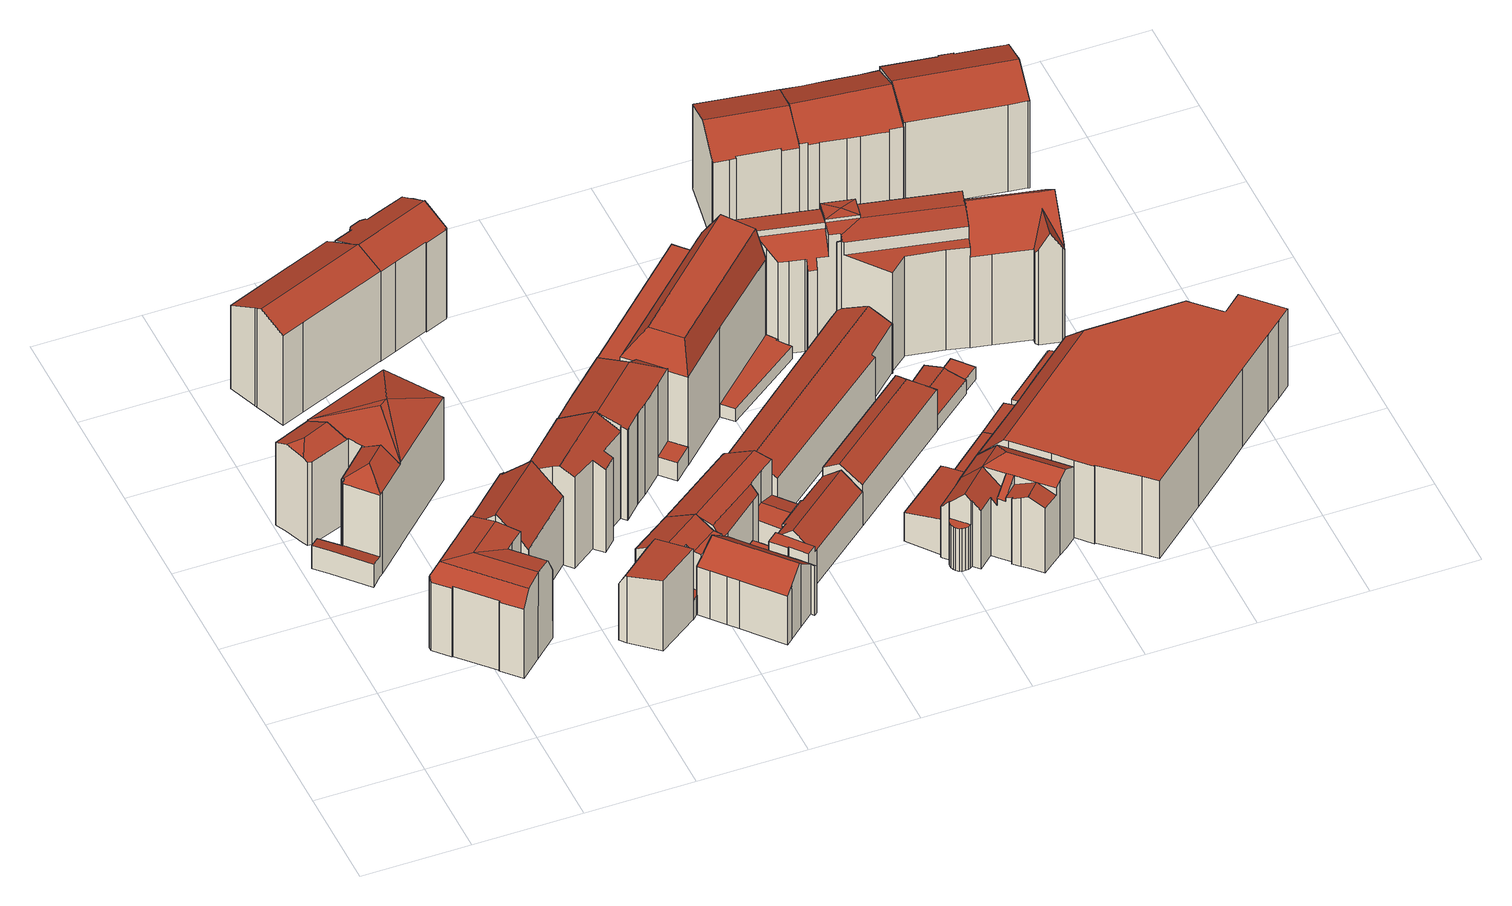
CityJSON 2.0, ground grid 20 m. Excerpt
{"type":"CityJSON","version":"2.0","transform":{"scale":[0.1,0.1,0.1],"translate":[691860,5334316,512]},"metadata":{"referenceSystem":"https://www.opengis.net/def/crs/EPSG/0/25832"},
"CityObjects":{
"building1":{"type":"Building","attributes":{"Gemeindeschluessel":"09162000","HoeheDach":"532.962","HoeheGrund":"513.856","Methode":"2000","NiedrigsteTraufeDesGebaeudes":"529.041","Geometrietyp2DReferenz":"3000","function":"31001_9998","roofType":"3100","measuredHeight":19.11,"storeysAboveGround":4},"geometry":[{"type":"MultiSurface","lod":"2","boundaries":[[[0,1,2,3]],[[0,4,5,6,1]],[[7,8,9,10]],[[11,12,6,5]],[[13,1,6]],[[14,15,16,17]],[[18,19,20,21]],[[22,23,24,25,15,14,26,27]],[[12,9,8,13,6]],[[16,15,25,28]],[[7,2,1,13,8]],[[29,18,21,30,31,32,33,17,16,28,34,35,36,37,3,2,7,10]],[[29,10,9,12,11,38]],[[39,40,33,32]],[[37,4,0,3]],[[4,41,22,27,5]],[[28,25,24,34]],[[17,33,40,26,14]],[[36,35,23,22,41]],[[34,24,23,35]],[[42,43,31,30]],[[21,20,42,30]],[[18,29,38,44,19]],[[11,5,27,44,38]],[[39,43,42,20,19,44,27,26,40]],[[36,41,4,37]],[[31,43,39,32]]],"semantics":{"surfaces":[{"type":"WallSurface"},{"type":"RoofSurface"},{"type":"GroundSurface"}],"values":[0,1,0,1,0,0,0,1,1,0,0,2,0,0,0,1,0,0,0,0,0,0,0,1,1,0,0]}}]},
"building2":{"type":"Building","attributes":{"Gemeindeschluessel":"09162000","HoeheDach":"534.580","HoeheGrund":"513.850","Methode":"2000","NiedrigsteTraufeDesGebaeudes":"518.212","Geometrietyp2DReferenz":"3000","function":"31001_9998","roofType":"3200","measuredHeight":20.73,"storeysAboveGround":5},"geometry":[{"type":"MultiSurface","lod":"2","boundaries":[[[45,46,47,48,49,50,51,52,53]],[[54,55,50]],[[56,57,58,59,60,45,53,61,62]],[[47,46,45,60,59,58,63,64,65,66,67,68,69,70,71,72,73,74,75,76,77,78,79,80,81,82,83,84,48]],[[52,51,85]],[[86,87,88,89]],[[90,91,92]],[[93,94,95]],[[75,96,97,76]],[[54,98,99]],[[100,95,94,72,71]],[[92,91,86,89,101,102]],[[97,96,103,87,86,91,90]],[[89,88,87,104,105,94,93,106,85,51,50,55,107,108]],[[62,61,109,110,111,112]],[[113,114,112,111,69,68,67]],[[115,57,56,114,113,116,117,118]],[[53,52,85,119,109,61]],[[49,120,98,54]],[[89,108,101]],[[102,101,108,107,99,98,120,84,83,82,81,80,79]],[[103,104,87]],[[63,58,57,115,118,64]],[[75,74,73,105,104,103,96]],[[110,109,119,93,95,100]],[[64,118,117,65]],[[116,113,67,66,65,117]],[[70,69,111,110,100,71]],[[85,106,93,119]],[[55,54,99,107]],[[49,54,50]],[[56,62,112,114]],[[72,94,105,73]],[[84,120,49,48]],[[78,77,76,97,90,92,102,79]]],"semantics":{"surfaces":[{"type":"WallSurface"},{"type":"RoofSurface"},{"type":"GroundSurface"}],"values":[0,1,0,2,0,0,1,0,0,1,0,1,1,1,1,0,1,1,1,0,0,0,0,0,1,0,0,0,0,1,1,0,0,0,0]}}]},
"building3":{"type":"Building","attributes":{"Gemeindeschluessel":"09162000","HoeheDach":"534.500","HoeheGrund":"513.874","Methode":"2000","NiedrigsteTraufeDesGebaeudes":"528.948","Geometrietyp2DReferenz":"3000","function":"31001_1000","roofType":"3100","measuredHeight":20.63,"storeysAboveGround":4},"geometry":[{"type":"MultiSurface","lod":"2","boundaries":[[[121,122,123,124]],[[36,125,126,35]],[[35,126,127,128]],[[128,127,129,130]],[[3,131,132,133,37]],[[131,134,135,136,137,138,132]],[[124,123,139,140]],[[125,133,132,138,139,123,122,129,127,126]],[[141,136,135,142]],[[140,139,138,137,143]],[[142,135,134,144]],[[140,143,141,142,144,3,37,36,35,128,130,121,124]],[[130,129,122,121]],[[37,133,125,36]],[[144,134,131,3]],[[143,137,136,141]]],"semantics":{"surfaces":[{"type":"WallSurface"},{"type":"RoofSurface"},{"type":"GroundSurface"}],"values":[0,0,0,0,0,1,0,1,0,0,0,2,0,0,0,0]}}]},
"building4":{"type":"Building","attributes":{"Gemeindeschluessel":"09162000","HoeheDach":"536.420","HoeheGrund":"513.900","Methode":"2000","NiedrigsteTraufeDesGebaeudes":"532.349","Geometrietyp2DReferenz":"3000","function":"31001_9998","roofType":"3100","measuredHeight":22.52,"storeysAboveGround":5},"geometry":[{"type":"MultiSurface","lod":"2","boundaries":[[[145,146,147,148,149,150]],[[151,152,153,154]],[[155,156,157,158]],[[159,160,161,162]],[[160,149,148,163,157,156,164,165,161]],[[147,153,152,163,148]],[[150,149,160,159]],[[166,165,164,167]],[[154,153,147,146]],[[154,146,145,150,159,162,166,167,155,158,168,151]],[[167,164,156,155]],[[162,161,165,166]],[[152,151,168,158,157,163]]],"semantics":{"surfaces":[{"type":"WallSurface"},{"type":"RoofSurface"},{"type":"GroundSurface"}],"values":[0,0,0,0,1,1,0,0,0,2,0,0,0]}}]},
"building5":{"type":"Building","attributes":{"Gemeindeschluessel":"09162000","HoeheDach":"529.430","HoeheGrund":"513.749","Methode":"2000","NiedrigsteTraufeDesGebaeudes":"526.154","Geometrietyp2DReferenz":"3000","function":"31001_1000","roofType":"1000","measuredHeight":15.68,"storeysAboveGround":3},"geometry":[{"type":"MultiSurface","lod":"2","boundaries":[[[169,170,171,172]],[[173,171,170,174,175]],[[175,174,176,177]],[[178,169,172,179,180]],[[178,176,174,170,169]],[[172,171,173,179]],[[180,177,176,178]],[[179,173,175,177,180]]],"semantics":{"surfaces":[{"type":"WallSurface"},{"type":"RoofSurface"},{"type":"GroundSurface"}],"values":[0,1,1,2,0,0,0,0]}}]},
"building6":{"type":"Building","attributes":{"Gemeindeschluessel":"09162000","HoeheDach":"535.617","HoeheGrund":"513.793","Methode":"1000","NiedrigsteTraufeDesGebaeudes":"531.586","Geometrietyp2DReferenz":"3000","function":"31001_1000","roofType":"3100","measuredHeight":21.82,"storeysAboveGround":6},"geometry":[{"type":"MultiSurface","lod":"2","boundaries":[[[181,182,183,184,185,186]],[[187,188,189,190]],[[191,181,186,192]],[[184,183,193,190,189,194,195,196]],[[188,197,194,189]],[[198,193,183,182,199]],[[191,199,182,181]],[[200,185,184,196,201]],[[202,195,194,197]],[[192,186,185,200]],[[191,192,200,201,202,197,188,187,198,199]],[[201,196,195,202]],[[198,187,190,193]]],"semantics":{"surfaces":[{"type":"RoofSurface"},{"type":"WallSurface"},{"type":"GroundSurface"}],"values":[0,1,1,0,1,1,1,1,1,1,2,1,1]}}]},
"building7":{"type":"Building","attributes":{"Gemeindeschluessel":"09162000","HoeheDach":"527.963","HoeheGrund":"513.622","Methode":"2000","NiedrigsteTraufeDesGebaeudes":"517.670","Geometrietyp2DReferenz":"3000","function":"31001_9998","roofType":"3100","measuredHeight":14.34,"storeysAboveGround":3},"geometry":[{"type":"MultiSurface","lod":"2","boundaries":[[[203,204,205,206,207,208]],[[209,210,211,212,213,214]],[[215,216,217,207,206,218]],[[219,220,205,204]],[[221,222,220,219]],[[223,213,212,217,216]],[[209,224,221,219,204,203,210]],[[212,211,208,207,217]],[[223,216,215,225]],[[222,218,206,205,220]],[[223,225,226,214,213]],[[209,214,226,224]],[[203,208,211,210]],[[221,224,226,225,215,218,222]]],"semantics":{"surfaces":[{"type":"WallSurface"},{"type":"RoofSurface"},{"type":"GroundSurface"}],"values":[0,0,1,0,0,0,2,1,0,1,1,0,0,0]}}]},
"building8":{"type":"Building","attributes":{"Gemeindeschluessel":"09162000","HoeheDach":"536.300","HoeheGrund":"513.830","Methode":"2000","NiedrigsteTraufeDesGebaeudes":"533.085","Geometrietyp2DReferenz":"3000","function":"31001_9998","roofType":"3100","measuredHeight":22.47,"storeysAboveGround":5},"geometry":[{"type":"MultiSurface","lod":"2","boundaries":[[[227,228,229,230]],[[231,232,233,234]],[[235,236,237,238]],[[239,240,241,242,243,244]],[[234,233,245,246]],[[247,248,249,250]],[[251,252,232,231]],[[253,254,255,256,157,257]],[[258,259,260,261]],[[261,260,228,227]],[[237,262,263,238]],[[240,239,248,247]],[[264,265,266,267]],[[246,245,255,254]],[[257,157,268,269]],[[242,270,271,272,273,243]],[[274,267,266,275,259,258]],[[250,249,252,251]],[[157,256,244,243,273,272,262,237,236,229,228,260,259,275,266,265,268]],[[230,229,236,235]],[[263,262,272,271]],[[250,251,231,234,246,254,253,257,269,264,267,274,258,261,227,230,235,238,263,271,270,242,241,240,247]],[[269,268,265,264]],[[255,245,233,232,252,249,248,239,244,256]]],"semantics":{"surfaces":[{"type":"WallSurface"},{"type":"RoofSurface"},{"type":"GroundSurface"}],"values":[0,0,0,0,0,0,0,0,0,0,0,0,0,0,0,0,0,0,1,0,0,2,0,1]}}]},
"building9":{"type":"Building","attributes":{"Gemeindeschluessel":"09162000","HoeheDach":"527.950","HoeheGrund":"513.573","Methode":"2000","NiedrigsteTraufeDesGebaeudes":"524.042","Geometrietyp2DReferenz":"3000","function":"31001_1000","roofType":"3100","measuredHeight":14.38,"storeysAboveGround":3},"geometry":[{"type":"MultiSurface","lod":"2","boundaries":[[[276,277,278,279]],[[280,281,282,283]],[[284,285,286,287]],[[210,288,289,203]],[[290,291,285,284]],[[203,289,292,293]],[[287,286,294,295]],[[296,294,286,285,291,278,277,297,292,289,288,298]],[[295,294,296,281,280]],[[293,292,297,299]],[[209,300,298,288,210]],[[301,302,303,304]],[[305,306,302,301]],[[303,302,306,282,281,296,298,300]],[[283,282,306,305]],[[279,278,291,290]],[[209,210,203,293,299,276,279,290,284,287,295,280,283,305,301,304]],[[299,297,277,276]],[[304,303,300,209]]],"semantics":{"surfaces":[{"type":"WallSurface"},{"type":"RoofSurface"},{"type":"GroundSurface"}],"values":[0,0,0,0,0,0,0,1,0,0,0,0,0,1,0,0,2,0,0]}}]},
"building10":{"type":"Building","attributes":{"Gemeindeschluessel":"09162000","HoeheDach":"535.630","HoeheGrund":"513.766","Methode":"2000","NiedrigsteTraufeDesGebaeudes":"517.795","Geometrietyp2DReferenz":"3000","function":"31001_9998","roofType":"3100","measuredHeight":21.86,"storeysAboveGround":6},"geometry":[{"type":"MultiSurface","lod":"2","boundaries":[[[307,308,309,310,311]],[[312,313,314,315,316,317,318,319,320,321,322,311]],[[200,201,316,315,185]],[[323,324,325,326]],[[314,327,323]],[[328,320,319,329]],[[307,311,322,330]],[[310,309,331,332]],[[314,333,327]],[[330,322,321,334]],[[335,331,309,308]],[[334,321,320,328]],[[311,310,332,312]],[[326,336,337,338,185,315,314,323]],[[313,333,314]],[[200,185,338,339]],[[329,319,318,340]],[[341,336,326,325]],[[342,337,336,341]],[[340,318,317,343]],[[343,317,316,201]],[[307,330,334,328,329,340,343,201,200,339,342,341,325,324,335,308]],[[324,323,327,333,313,312,332,331,335]],[[339,338,337,342]]],"semantics":{"surfaces":[{"type":"WallSurface"},{"type":"RoofSurface"},{"type":"GroundSurface"}],"values":[0,1,0,0,1,0,0,1,0,0,0,0,0,1,1,0,0,0,0,0,0,2,0,0]}}]},
"building11":{"type":"Building","attributes":{"Gemeindeschluessel":"09162000","HoeheDach":"527.681","HoeheGrund":"512.990","Methode":"2000","NiedrigsteTraufeDesGebaeudes":"524.469","Geometrietyp2DReferenz":"3000","function":"31001_9998","roofType":"3100","measuredHeight":14.69,"storeysAboveGround":2},"geometry":[{"type":"MultiSurface","lod":"2","boundaries":[[[344,345,346,347]],[[348,344,347,349,350,351,352,353,354,355,356]],[[352,351,357,358,359,205]],[[354,360,361,355]],[[362,363,364,359,358,345]],[[352,205,365,353]],[[362,348,356,363]],[[348,362,345,344]],[[359,364,361,360,365,205]],[[353,365,360,354]],[[350,366,357,351]],[[349,367,366,350]],[[363,356,355,361,364]],[[347,346,367,349]],[[357,366,367,346,345,358]]],"semantics":{"surfaces":[{"type":"WallSurface"},{"type":"GroundSurface"},{"type":"RoofSurface"}],"values":[0,1,0,0,2,0,0,0,2,0,0,0,0,0,2]}}]},
"building12":{"type":"Building","attributes":{"Gemeindeschluessel":"09162000","HoeheDach":"516.482","HoeheGrund":"513.340","Methode":"1000","NiedrigsteTraufeDesGebaeudes":"516.482","Geometrietyp2DReferenz":"3000","function":"31001_2000","roofType":"1000","measuredHeight":3.14},"geometry":[{"type":"MultiSurface","lod":"2","boundaries":[[[368,369,370,371,372,373]],[[374,375,368,373]],[[375,376,377,378,370,369,368]],[[378,377,379,380,371,370]],[[374,381,379,377,376,375]],[[381,374,373,372,371,380,379]]],"semantics":{"surfaces":[{"type":"WallSurface"},{"type":"RoofSurface"},{"type":"GroundSurface"}],"values":[0,0,1,0,0,2]}}]},
"building13":{"type":"Building","attributes":{"Gemeindeschluessel":"09162000","HoeheDach":"523.618","HoeheGrund":"512.828","Methode":"2000","NiedrigsteTraufeDesGebaeudes":"519.320","Geometrietyp2DReferenz":"3000","function":"31001_9998","roofType":"3100","measuredHeight":10.79,"storeysAboveGround":2},"geometry":[{"type":"MultiSurface","lod":"2","boundaries":[[[382,383,384,385,386,387,388,389,390,391,392,393,394,395]],[[388,387,396,397,398,399]],[[397,400,401,402,398]],[[403,404,405,406,407,408,409,410]],[[388,399,411,389]],[[390,389,411,412,413]],[[414,404,403]],[[383,382,415,416,409,408,417,418]],[[410,409,416]],[[386,385,419,420,405,404,414,421]],[[402,401,422,423,413,412]],[[395,394,424,425,426]],[[393,392,422,401,400,427]],[[391,423,422,392]],[[399,398,402,412,411]],[[384,428,419,385]],[[425,424,427,400,397,396,421,414,403,429]],[[426,425,429,410,416,415]],[[428,418,417,430,431,420,419]],[[417,408,407,430]],[[430,407,406,431]],[[427,424,394,393]],[[403,410,429]],[[421,396,387,386]],[[390,413,423,391]],[[426,415,382,395]],[[431,406,405,420]],[[383,418,428,384]]],"semantics":{"surfaces":[{"type":"GroundSurface"},{"type":"WallSurface"},{"type":"RoofSurface"}],"values":[0,1,1,2,1,1,1,1,1,1,2,1,1,1,2,1,2,2,2,1,1,1,1,1,1,1,1,1]}}]},
"building14":{"type":"Building","attributes":{"Gemeindeschluessel":"09162000","HoeheDach":"539.152","HoeheGrund":"513.690","Methode":"2000","NiedrigsteTraufeDesGebaeudes":"531.529","Geometrietyp2DReferenz":"3000","function":"31001_9998","roofType":"1000","measuredHeight":25.46,"storeysAboveGround":7},"geometry":[{"type":"MultiSurface","lod":"2","boundaries":[[[432,433,434,435]],[[436,437,438,439]],[[440,441,442,443,444,445,446]],[[447,448,449,450]],[[451,452,444,443]],[[453,454,448,447]],[[453,435,434,438,437,454]],[[446,445,450,449]],[[432,452,451,455,456,433]],[[456,441,440,439,438,434,433]],[[456,455,442,441]],[[446,449,448,454,437,436]],[[445,444,452,432,435,453,447,450]],[[451,443,442,455]],[[440,446,436,439]]],"semantics":{"surfaces":[{"type":"WallSurface"},{"type":"RoofSurface"},{"type":"GroundSurface"}],"values":[0,1,0,0,0,0,0,0,0,1,0,1,2,1,1]}}]},
"building15":{"type":"Building","attributes":{"Gemeindeschluessel":"09162000","HoeheDach":"525.904","HoeheGrund":"512.933","Methode":"1000","NiedrigsteTraufeDesGebaeudes":"523.085","Geometrietyp2DReferenz":"3000","function":"31001_9998","roofType":"3100","measuredHeight":12.97,"storeysAboveGround":3},"geometry":[{"type":"MultiSurface","lod":"2","boundaries":[[[457,458,459,460,461,462,463]],[[464,465,466,459,458]],[[467,468,469,470]],[[471,472,473,461,460]],[[474,457,463,475]],[[476,477,478,465,464,474,475,479,473,472,467,470]],[[477,480,481,478]],[[457,474,464,458]],[[482,469,468,471,460,459,466,481,480]],[[482,476,470,469]],[[478,481,466,465]],[[472,471,468,467]],[[461,473,479,462]],[[476,482,480,477]],[[475,463,462,479]]],"semantics":{"surfaces":[{"type":"RoofSurface"},{"type":"WallSurface"},{"type":"GroundSurface"}],"values":[0,1,1,1,1,2,1,1,0,1,1,1,1,1,1]}}]},
"building16":{"type":"Building","attributes":{"Gemeindeschluessel":"09162000","HoeheDach":"516.609","HoeheGrund":"513.815","Methode":"1000","NiedrigsteTraufeDesGebaeudes":"516.609","Geometrietyp2DReferenz":"3000","function":"31001_2000","roofType":"1000","measuredHeight":2.79,"storeysAboveGround":1},"geometry":[{"type":"MultiSurface","lod":"2","boundaries":[[[483,484,485,486]],[[487,488,489,490]],[[483,486,491,492]],[[489,493,494,495,496,491,486,485,490]],[[497,496,495,498]],[[492,491,496,497]],[[487,490,485,484]],[[487,484,483,492,497,498,499,500,488]],[[499,498,495,494]],[[499,494,493,500]],[[500,493,489,488]]],"semantics":{"surfaces":[{"type":"WallSurface"},{"type":"RoofSurface"},{"type":"GroundSurface"}],"values":[0,0,0,1,0,0,0,2,0,0,0]}}]},
"building17":{"type":"Building","attributes":{"Gemeindeschluessel":"09162000","HoeheDach":"520.736","HoeheGrund":"512.840","Methode":"1000","NiedrigsteTraufeDesGebaeudes":"519.164","Geometrietyp2DReferenz":"3000","function":"31001_9998","roofType":"2100","measuredHeight":7.9,"storeysAboveGround":2},"geometry":[{"type":"MultiSurface","lod":"2","boundaries":[[[501,502,503,504]],[[505,506,507,508,509,510]],[[501,504,510,509,508,511,512,513]],[[503,502,514,515,516,507,506,505]],[[513,514,502,501]],[[515,514,513,512,511,516]],[[504,503,505,510]],[[508,507,516,511]]],"semantics":{"surfaces":[{"type":"WallSurface"},{"type":"GroundSurface"},{"type":"RoofSurface"}],"values":[0,0,1,2,0,0,0,0]}}]},
"building18":{"type":"Building","attributes":{"Gemeindeschluessel":"09162000","HoeheDach":"524.780","HoeheGrund":"512.834","Methode":"2000","NiedrigsteTraufeDesGebaeudes":"521.923","Geometrietyp2DReferenz":"3000","function":"31001_9998","roofType":"3200","measuredHeight":11.95,"storeysAboveGround":3},"geometry":[{"type":"MultiSurface","lod":"2","boundaries":[[[517,518,519,520]],[[521,522,518,517]],[[395,394,523,524]],[[518,522,525,526,519]],[[523,394,520,519,526]],[[395,524,525,522,521]],[[394,395,521,517,520]],[[523,526,525,524]]],"semantics":{"surfaces":[{"type":"RoofSurface"},{"type":"GroundSurface"},{"type":"WallSurface"}],"values":[0,0,1,0,2,2,2,2]}}]},
"building19":{"type":"Building","attributes":{"Gemeindeschluessel":"09162000","HoeheDach":"530.600","HoeheGrund":"512.870","Methode":"2000","NiedrigsteTraufeDesGebaeudes":"522.405","Geometrietyp2DReferenz":"3000","function":"31001_1000","roofType":"3200","measuredHeight":17.73,"storeysAboveGround":4},"geometry":[{"type":"MultiSurface","lod":"2","boundaries":[[[527,528,529,530]],[[531,532,533,534]],[[535,536,537,538,539]],[[540,541,542,543]],[[544,545,546,547]],[[548,549,550,551]],[[552,553,554,555]],[[556,557,558,559,560,561]],[[554,562,563,564,565,566,555]],[[557,567,568,569,570,571,558]],[[572,573,574,575,576,577]],[[578,565,564,579,580,581]],[[582,583,584,585]],[[546,545,560,559,586,587,536,588]],[[568,589,590,591,592,569]],[[583,549,548,593,594,595,596,584]],[[551,550,591,590]],[[577,576,597,598]],[[599,600,596,595]],[[601,602,603,604]],[[538,537,586,570,569,592,582,585]],[[604,603,574,573]],[[538,585,605]],[[592,591,550,549,583,582]],[[585,584,596,600,606]],[[576,575,574,603,602,607,542,541,533,532,608,609,610,562,554,553,597]],[[589,568,567,557,556,561,544,547,611,612,527,530,613,614,531,534,540,543,615,601,604,573,572,577,598,552,555,566,565,578,581,616,617,618,599,595,594,593,548,551,590]],[[579,564,563,619,585,606,620,621,580]],[[615,543,542,607,602,601]],[[561,560,545,544]],[[598,597,553,552]],[[608,532,531,614,613,622,623]],[[610,609,608,623,624,619,563,562]],[[581,580,621,616]],[[534,533,541,540]],[[530,529,622,613]],[[586,571,570,586,537,587]],[[558,571,586,559]],[[535,588,536]],[[624,623,622,529,528,625,605,585,619]],[[587,537,536]],[[621,620,606,600,599,618,617,616]],[[612,611,547,546,588,535,539,625,528,527]],[[625,539,538,605]]],"semantics":{"surfaces":[{"type":"WallSurface"},{"type":"RoofSurface"},{"type":"GroundSurface"}],"values":[0,0,1,0,0,0,0,0,0,0,0,0,1,1,0,0,0,0,0,0,1,0,0,1,1,1,2,1,0,0,0,0,0,0,0,0,0,1,0,1,0,0,0,0]}}]},
"building20":{"type":"Building","attributes":{"Gemeindeschluessel":"09162000","HoeheDach":"517.255","HoeheGrund":"512.890","Methode":"1000","NiedrigsteTraufeDesGebaeudes":"515.969","Geometrietyp2DReferenz":"3000","function":"31001_2000","roofType":"2100","measuredHeight":4.37},"geometry":[{"type":"MultiSurface","lod":"2","boundaries":[[[626,627,628,629,630,631,632,633]],[[599,634,635,629,628,627]],[[630,629,635,636,637,631]],[[638,599,627,626,633,639]],[[633,632,631,637,640,639]],[[634,599,638,639,640,637,636,635]]],"semantics":{"surfaces":[{"type":"RoofSurface"},{"type":"WallSurface"},{"type":"GroundSurface"}],"values":[0,1,1,1,1,2]}}]},
"building21":{"type":"Building","attributes":{"Gemeindeschluessel":"09162000","HoeheDach":"516.976","HoeheGrund":"512.860","Methode":"2000","NiedrigsteTraufeDesGebaeudes":"516.010","Geometrietyp2DReferenz":"3000","function":"31001_2000","roofType":"3100","measuredHeight":4.12},"geometry":[{"type":"MultiSurface","lod":"2","boundaries":[[[641,642,643,644,645,646]],[[642,641,647,648]],[[644,649,650,645]],[[648,651,643,642]],[[648,647,652,653,651]],[[653,652,654,650,649]],[[649,644,643,651,653]],[[645,650,654,646]],[[646,654,652,647,641]]],"semantics":{"surfaces":[{"type":"GroundSurface"},{"type":"WallSurface"},{"type":"RoofSurface"}],"values":[0,1,1,1,2,2,1,1,1]}}]},
"building22":{"type":"Building","attributes":{"Gemeindeschluessel":"09162000","HoeheDach":"539.770","HoeheGrund":"513.229","Methode":"2000","NiedrigsteTraufeDesGebaeudes":"532.067","Geometrietyp2DReferenz":"3000","function":"31001_9998","roofType":"3100","measuredHeight":26.54,"storeysAboveGround":4},"geometry":[{"type":"MultiSurface","lod":"2","boundaries":[[[655,656,657]],[[658,659,660,661]],[[662,663,664,665,666]],[[667,668,669,670]],[[664,671,672,665]],[[661,660,673,674]],[[675,676,677,678]],[[679,680,681,682]],[[683,684,680,679]],[[685,686,687,688]],[[689,690,691,692,693]],[[694,695,696,697]],[[682,681,698,699]],[[700,701,702,703]],[[687,704,705,688]],[[706,690,689,707,685,688,705,708,658,661,674,709,710,683,679,682,699,667,670,711,675,678,700,703,712,713]],[[695,693,692,664,663,673,660,659,714,696]],[[708,714,659,658]],[[706,713,715,716,717]],[[695,694,718,707,689,693]],[[719,669,668,698,681,680,684,720,721,722,723]],[[706,717,691,690]],[[665,672,657,724]],[[678,677,701,700]],[[704,697,696,714,708,705]],[[724,657,656,725]],[[710,720,684,683]],[[655,657,672]],[[726,724,725,716,715,727,702,701,677,676]],[[692,691,717,716,725,664]],[[722,665,728,723]],[[709,674,673,663,662]],[[718,686,685,707]],[[721,666,665,722]],[[671,655,672]],[[699,698,668,667]],[[728,665,724,726]],[[704,687,686,718,694,697]],[[712,727,715,713]],[[703,702,727,712]],[[710,709,662,666,721,720]],[[675,711,719,723,728,726,676]],[[671,656,655]],[[725,656,671,664]],[[670,669,719,711]]],"semantics":{"surfaces":[{"type":"RoofSurface"},{"type":"WallSurface"},{"type":"GroundSurface"}],"values":[0,1,0,1,1,1,1,1,1,1,1,1,1,1,1,2,0,1,1,1,0,1,1,1,1,1,1,0,0,0,1,1,1,1,0,1,0,0,1,1,1,1,0,1,1]}}]},
"building23":{"type":"Building","attributes":{"Gemeindeschluessel":"09162000","HoeheDach":"517.303","HoeheGrund":"513.050","Methode":"1000","NiedrigsteTraufeDesGebaeudes":"515.983","Geometrietyp2DReferenz":"3000","function":"31001_2000","roofType":"2100","measuredHeight":4.25},"geometry":[{"type":"MultiSurface","lod":"2","boundaries":[[[729,629,631,730]],[[629,731,732,631]],[[730,733,734,729]],[[733,732,731,734]],[[734,731,629,729]],[[730,631,732,733]]],"semantics":{"surfaces":[{"type":"WallSurface"},{"type":"RoofSurface"},{"type":"GroundSurface"}],"values":[0,1,2,0,0,0]}}]},
"building24":{"type":"Building","attributes":{"Gemeindeschluessel":"09162000","HoeheDach":"535.130","HoeheGrund":"513.670","Methode":"2000","NiedrigsteTraufeDesGebaeudes":"531.847","Geometrietyp2DReferenz":"3000","function":"31001_9998","roofType":"3100","measuredHeight":21.46,"storeysAboveGround":5},"geometry":[{"type":"MultiSurface","lod":"2","boundaries":[[[735,736,737,738,739,740,741,742,743,744,745]],[[746,747,748,749,750,751,752,753,754,755,756,757,758,759,760,761]],[[742,762,763,764,765,766,743]],[[751,737,736,752]],[[753,735,745,754]],[[750,738,737,751]],[[744,743,766,757,756,755]],[[752,736,735,753]],[[748,740,739,749]],[[754,745,744,755]],[[747,741,740,748]],[[749,739,738,750]],[[758,765,764,759]],[[757,766,765,758]],[[741,747,746,761,762,742]],[[759,764,763,760]],[[760,763,762,761]]],"semantics":{"surfaces":[{"type":"RoofSurface"},{"type":"GroundSurface"},{"type":"WallSurface"}],"values":[0,1,0,2,2,2,2,2,2,2,2,2,2,2,2,2,2]}}]},
"building25":{"type":"Building","attributes":{"Gemeindeschluessel":"09162000","HoeheDach":"515.777","HoeheGrund":"512.982","Methode":"1000","NiedrigsteTraufeDesGebaeudes":"515.777","Geometrietyp2DReferenz":"3000","function":"31001_2000","roofType":"1000","measuredHeight":2.79},"geometry":[{"type":"MultiSurface","lod":"2","boundaries":[[[767,768,769,770]],[[771,772,768,767]],[[770,769,773,774]],[[769,768,772,775,773]],[[774,773,775,776]],[[771,767,770,774,776]],[[776,775,772,771]]],"semantics":{"surfaces":[{"type":"WallSurface"},{"type":"RoofSurface"},{"type":"GroundSurface"}],"values":[0,0,0,1,0,2,0]}}]},
"building26":{"type":"Building","attributes":{"Gemeindeschluessel":"09162000","HoeheDach":"517.003","HoeheGrund":"513.170","Methode":"2000","NiedrigsteTraufeDesGebaeudes":"516.198","Geometrietyp2DReferenz":"3000","function":"31001_2000","roofType":"1000","measuredHeight":3.83},"geometry":[{"type":"MultiSurface","lod":"2","boundaries":[[[777,778,779,780,781,782]],[[783,784,785,786,787,788,789,790]],[[781,791,792,793,794,782]],[[795,779,778,796]],[[797,798,796,778,777,782,794,793,786,785,784,783]],[[795,799,800,790,789,788,787,792,791,781,780,779]],[[800,799,798,797,783,790]],[[787,786,793,792]],[[795,796,798,799]]],"semantics":{"surfaces":[{"type":"WallSurface"},{"type":"RoofSurface"},{"type":"GroundSurface"}],"values":[0,0,0,0,1,2,0,0,0]}}]},
"building27":{"type":"Building","attributes":{"name":"Böhringer (P6)","Gemeindeschluessel":"09162000","HoeheDach":"530.330","HoeheGrund":"513.131","Methode":"2000","NiedrigsteTraufeDesGebaeudes":"525.107","Geometrietyp2DReferenz":"3000","function":"31001_2000","roofType":"1000","measuredHeight":17.2,"storeysAboveGround":3},"geometry":[{"type":"MultiSurface","lod":"2","boundaries":[[[801,802,803,804,805,806,807,808,809,810,811,812,813,814,815,816,817]],[[818,813,812,819]],[[820,804,803,821]],[[822,823,824,825]],[[826,600,827,828]],[[829,830,831,832]],[[806,805,833]],[[834,814,813,818]],[[808,807,835,836,831,830,837]],[[829,838,839,837,830]],[[819,812,811,840]],[[821,803,802,841]],[[842,816,815,843]],[[844,845,600,826]],[[845,809,808,837,839,846,827,600]],[[801,817,847,848,849]],[[850,846,839,838]],[[841,802,801,849]],[[806,833,824,823,835,807]],[[820,825,824,833,805,804]],[[844,851,810,809,845]],[[822,852,836,835,823]],[[847,817,816,842]],[[828,827,846,850]],[[844,826,828,850,838,829,832,852,822,825,820,821,841,849,848,847,842,843,834,818,819,840,851]],[[832,831,836,852]],[[843,815,814,834]],[[840,811,810,851]]],"semantics":{"surfaces":[{"type":"RoofSurface"},{"type":"WallSurface"},{"type":"GroundSurface"}],"values":[0,1,1,1,1,1,1,1,0,1,1,1,1,1,0,1,1,1,0,1,1,1,1,1,2,1,1,1]}}]},
"building28":{"type":"Building","attributes":{"Gemeindeschluessel":"09162000","HoeheDach":"535.499","HoeheGrund":"513.730","Methode":"1000","NiedrigsteTraufeDesGebaeudes":"531.995","Geometrietyp2DReferenz":"3000","function":"31001_9998","roofType":"3100","measuredHeight":21.77,"storeysAboveGround":5},"geometry":[{"type":"MultiSurface","lod":"2","boundaries":[[[853,854,855,856]],[[857,858,859,860,861,862]],[[863,860,859,858,864,865,866,867,868,869,870,871,872,873,747,874,875,761,876,877,853,856,878,879]],[[870,880,881,871]],[[882,865,864,883]],[[856,855,884,878]],[[862,861,885,886,884,855,854,887,888,889,890]],[[878,884,886,879]],[[891,892,881,880,893,894,895,896,882,883,857,862,890,897,898]],[[873,872,892,891,898,747]],[[858,857,883,864]],[[866,865,882,896,895,867]],[[863,885,861,860]],[[867,895,894,868]],[[761,889,888,876]],[[868,894,893,869]],[[879,886,885,863]],[[877,887,854,853]],[[876,888,887,877]],[[871,881,892,872]],[[898,897,890,889,761,875,874,747]],[[869,893,880,870]]],"semantics":{"surfaces":[{"type":"WallSurface"},{"type":"GroundSurface"},{"type":"RoofSurface"}],"values":[0,0,1,0,0,0,2,0,2,0,0,0,0,0,0,0,0,0,0,0,0,0]}}]},
"building29":{"type":"Building","attributes":{"Gemeindeschluessel":"09162000","HoeheDach":"539.730","HoeheGrund":"513.360","Methode":"2000","NiedrigsteTraufeDesGebaeudes":"533.281","Geometrietyp2DReferenz":"3000","function":"31001_9998","roofType":"3100","measuredHeight":26.37,"storeysAboveGround":5},"geometry":[{"type":"MultiSurface","lod":"2","boundaries":[[[899,900,901,902,903,904]],[[905,906,907,908]],[[909,910,911,912,913,914,915,916,917,918]],[[904,903,919,920]],[[921,922,918,917,916,923,924,925,926,715,927,928,929]],[[930,929,928,931,932,933]],[[934,715,926,935]],[[936,937,901,900]],[[938,927,715,934]],[[939,940,941,942,943,944,910,909,918,922,921,929,930,945,907,906]],[[919,946,947,948,949,920]],[[914,913,912,911,950,951,936,900,899,904,920,949,948,952,953,954,905,908,955,933,932,931,938,934,935,956,957,958,915]],[[901,937,959,944,943,960,902]],[[931,928,927,938]],[[954,953,940,939,906,905]],[[903,902,960,943,942,947,946,919]],[[952,948,947,942,941,940,953]],[[924,923,916,915,958,957,956,925]],[[935,926,925,956]],[[944,959,937,936,951,950,911,910]],[[907,945,930,933,955,908]]],"semantics":{"surfaces":[{"type":"WallSurface"},{"type":"RoofSurface"},{"type":"GroundSurface"}],"values":[0,0,0,0,1,0,0,0,0,1,0,2,1,0,0,1,0,0,0,0,0]}}]},
"building30":{"type":"Building","attributes":{"Gemeindeschluessel":"09162000","HoeheDach":"516.664","HoeheGrund":"513.360","Methode":"1000","NiedrigsteTraufeDesGebaeudes":"516.040","Geometrietyp2DReferenz":"3000","function":"31001_2000","roofType":"1000","measuredHeight":3.3},"geometry":[{"type":"MultiSurface","lod":"2","boundaries":[[[961,962,963,964,965,966]],[[967,961,966,968]],[[969,965,964,970]],[[971,962,961,967]],[[972,963,962,971]],[[970,964,963,972]],[[968,969,970,972,971,967]],[[968,966,965,969]]],"semantics":{"surfaces":[{"type":"RoofSurface"},{"type":"WallSurface"},{"type":"GroundSurface"}],"values":[0,1,1,1,1,1,2,1]}}]},
"building31":{"type":"Building","attributes":{"Gemeindeschluessel":"09162000","HoeheDach":"536.044","HoeheGrund":"513.750","Methode":"1000","NiedrigsteTraufeDesGebaeudes":"533.051","Geometrietyp2DReferenz":"3000","function":"31001_1000","roofType":"3100","measuredHeight":22.29,"storeysAboveGround":7},"geometry":[{"type":"MultiSurface","lod":"2","boundaries":[[[973,974,975,976]],[[977,978,979,980]],[[981,982,983,984,985,986,987,988,989,979,978,990,991]],[[992,993,994,995]],[[996,997,998,999]],[[995,994,1000,1001]],[[976,975,993,992]],[[984,983,1002,1003,1004,985]],[[993,975,974,998,997,981,991,1000,994]],[[997,996,1005,1006,1002,983,982,981]],[[1007,990,978,977]],[[980,979,989,1008]],[[999,998,974,973]],[[1009,986,985,1004]],[[1008,989,988,1010]],[[1010,988,987,1011]],[[1011,987,986,1009]],[[1006,1005,996,999,973,976,992,995,1001,1012,1007,977,980,1008,1010,1011,1009,1004,1003,1002]],[[1000,991,990,1007,1012,1001]]],"semantics":{"surfaces":[{"type":"WallSurface"},{"type":"RoofSurface"},{"type":"GroundSurface"}],"values":[0,0,1,0,0,0,0,0,1,0,0,0,0,0,0,0,0,2,0]}}]}
},
"vertices":[
[286,275,204],[263,255,204],[263,255,19],[286,275,19],[256,308,210],[193,252,210],[251,244,204],[273,245,19],[273,245,171],[313,203,170],[313,203,19],[273,167,210],[300,192,204],[263,255,171],[117,260,177],[188,324,177],[188,324,19],[117,260,19],[232,130,19],[232,130,172],[201,162,172],[201,162,19],[226,342,204],[217,352,174],[216,353,171],[186,325,172],[117,258,180],[135,259,204],[186,325,19],[272,166,19],[202,163,19],[144,225,19],[143,224,19],[117,251,19],[216,353,19],[217,352,19],[233,334,19],[256,308,19],[272,166,209],[143,224,171],[117,251,171],[233,334,205],[202,163,174],[144,225,174],[246,142,204],
[115,455,19],[169,506,19],[170,507,19],[297,627,19],[297,627,203],[170,507,204],[169,506,203],[169,506,200],[115,455,200],[199,636,226],[184,626,226],[110,451,62],[89,430,70],[89,430,19],[110,451,19],[111,451,19],[111,451,200],[110,451,199],[37,487,19],[13,512,19],[31,531,19],[56,506,19],[63,499,19],[64,501,19],[69,506,19],[68,507,19],[65,509,19],[127,571,19],[113,594,19],[112,594,19],[36,566,19],[29,566,19],[25,575,19],[10,611,19],[0,633,19],[68,661,19],[70,662,19],[71,662,19],[230,726,19],[232,727,19],[166,511,203],[90,628,220],[110,596,203],[90,628,203],[70,659,203],[25,575,209],[40,607,220],[10,611,213],[130,566,203],[127,571,203],[127,571,200],[36,566,203],[29,566,204],[230,726,204],[71,662,204],[65,509,201],[68,661,202],[0,633,202],[112,594,202],[112,594,203],[113,594,204],[148,539,203],[70,662,204],[68,661,203],[113,505,223],[68,507,204],[69,506,204],[64,501,199],[63,499,63],[64,501,62],[37,487,70],[56,506,63],[31,531,63],[13,512,70],[148,539,223],[232,727,203],
[325,445,19],[325,445,176],[351,417,211],[351,417,19],[233,334,193],[217,352,170],[324,452,170],[324,452,19],[328,447,176],[328,447,19],[286,275,184],[256,308,225],[256,308,224],[296,264,169],[297,265,170],[398,361,170],[386,376,188],[361,406,225],[360,407,224],[360,407,19],[398,361,19],[297,265,19],[386,376,19],[296,264,19],
[86,900,19],[105,852,19],[105,852,218],[86,900,244],[83,909,239],[83,909,19],[314,935,19],[314,935,218],[148,869,218],[148,869,19],[274,1034,19],[274,1034,214],[290,993,238],[290,993,19],[81,915,19],[81,915,235],[60,968,204],[60,968,19],[294,983,244],[267,1052,203],[148,1004,204],[148,1004,19],[267,1052,19],[294,983,19],
[544,157,17],[544,157,174],[469,105,173],[469,105,17],[422,146,165],[500,213,165],[420,148,165],[492,223,142],[412,158,142],[492,223,17],[422,146,17],[412,158,17],
[360,407,204],[386,376,229],[394,366,236],[499,465,236],[452,514,196],[351,417,196],[458,378,18],[474,362,18],[474,362,202],[458,378,215],[360,407,18],[351,417,18],[412,346,220],[497,384,202],[485,396,212],[531,431,209],[497,384,18],[412,346,18],[386,376,18],[452,514,18],[531,431,18],[485,396,18],
[616,207,16],[554,296,16],[554,296,125],[587,248,160],[607,220,140],[616,207,140],[555,167,16],[597,194,16],[597,194,140],[565,173,140],[565,173,57],[555,167,57],[526,180,148],[549,197,148],[557,185,140],[513,196,160],[477,242,16],[477,242,126],[492,223,16],[492,223,140],[549,197,57],[544,157,16],[526,180,57],[544,157,57],
[333,1070,18],[333,1070,211],[341,1067,214],[341,1067,18],[411,972,18],[411,972,216],[410,973,217],[410,973,18],[343,1063,18],[343,1063,216],[359,1069,216],[359,1069,18],[440,1031,238],[440,1031,18],[436,1041,18],[436,1042,18],[436,1042,242],[436,1041,243],[346,948,217],[346,948,18],[455,992,18],[455,992,217],[452,991,217],[452,991,18],[453,989,18],[453,989,216],[294,984,18],[314,935,18],[314,935,217],[294,984,243],[290,993,18],[307,1052,18],[307,1052,214],[313,1062,211],[313,1062,18],[417,1091,216],[417,1091,18],[304,1046,18],[304,1046,217],[309,1048,217],[309,1048,18],[274,1034,217],[274,1034,18],[427,1066,18],[422,1078,18],[422,1078,223],[427,1066,230],[308,1049,18],[308,1049,216],
[694,145,16],[694,145,120],[714,122,121],[714,122,16],[675,50,16],[675,50,135],[664,41,123],[664,41,16],[733,90,16],[733,90,126],[728,96,126],[728,96,16],[597,194,155],[616,207,136],[738,94,16],[738,94,121],[631,217,121],[631,217,16],[702,74,155],[702,74,16],[698,70,160],[666,177,120],[592,191,160],[666,177,16],[555,167,123],[591,125,16],[591,125,123],[571,148,123],[571,148,16],[606,108,16],[606,108,123],
[626,503,18],[651,477,18],[651,477,58],[626,503,58],[626,503,219],[657,533,219],[656,533,219],[598,555,236],[501,462,236],[531,431,223],[529,429,223],[538,420,219],[541,423,219],[567,449,219],[570,452,219],[589,468,219],[570,626,196],[570,626,18],[501,561,18],[501,561,196],[618,574,196],[567,449,18],[541,423,18],[589,468,18],[682,506,58],[657,533,58],[618,574,219],[570,452,18],[682,506,18],[483,544,196],[480,541,196],[454,515,196],[454,515,18],[538,420,18],[483,544,18],[480,541,18],[529,429,18],
[703,291,10],[703,291,150],[712,280,132],[712,280,10],[731,312,10],[697,269,10],[631,217,10],[616,207,10],[554,296,10],[700,401,10],[701,400,10],[702,401,10],[757,331,10],[616,207,127],[606,221,150],[587,249,157],[701,400,125],[702,401,125],[731,312,151],[757,331,151],[737,357,157],[700,401,125],[631,217,127],[697,269,131],
[631,217,45],[697,268,45],[697,269,45],[697,269,13],[697,268,13],[631,217,13],[666,177,13],[666,177,45],[677,185,45],[730,229,45],[709,255,45],[730,229,13],[709,255,13],[677,185,13],
[769,167,8],[714,122,8],[694,145,8],[666,177,8],[730,229,8],[745,240,8],[712,280,8],[703,291,8],[731,312,8],[757,331,8],[764,322,8],[794,285,8],[846,326,8],[893,268,8],[745,240,89],[740,246,84],[740,246,73],[712,280,74],[791,288,84],[791,288,74],[766,267,83],[724,210,98],[717,218,98],[698,203,98],[721,175,98],[723,177,98],[747,149,98],[763,162,98],[752,175,98],[703,291,74],[729,310,83],[731,312,82],[717,218,89],[769,167,84],[763,162,84],[747,149,75],[714,122,75],[666,177,75],[698,203,75],[730,229,89],[764,322,73],[757,331,73],[846,326,87],[868,299,116],[893,268,84],[794,285,87],[694,145,75],[738,193,116],[723,177,75],[721,175,75],
[819,804,17],[819,804,214],[838,822,214],[838,822,17],[689,539,271],[899,738,272],[860,792,272],[644,587,271],[598,595,213],[598,596,212],[598,596,195],[570,626,195],[570,626,17],[682,506,17],[682,506,213],[909,721,17],[909,721,213],[775,595,215],[775,595,17],[790,835,195],[790,835,17],[911,722,17],[911,722,213],[818,804,195],[818,804,212],
[959,619,111],[702,401,113],[734,361,139],[1054,627,139],[1021,664,114],[1013,665,111],[996,651,111],[702,401,9],[757,331,9],[757,331,120],[1082,592,9],[1082,592,117],[1081,593,117],[1081,593,9],[1083,594,117],[1083,594,9],[1021,664,9],[959,619,9],[996,651,9],[1023,539,9],[1027,535,9],[764,322,9],[1013,665,9],[1027,535,112],[764,322,114],[1023,539,115],
[909,721,18],[775,595,18],[775,595,46],[909,721,46],[795,574,18],[940,679,18],[940,679,46],[795,574,46],[911,722,46],[911,722,18],[937,682,46],[932,688,46],[921,704,46],[925,703,46],[925,703,18],[921,704,18],[932,688,18],[937,682,18],
[987,152,8],[987,152,87],[986,153,87],[986,153,8],[942,208,72],[1039,287,72],[1041,289,72],[1041,289,8],[1039,287,8],[942,208,8],[1047,282,8],[1069,249,8],[1081,231,8],[1081,231,87],[1069,249,82],[1047,282,74],
[866,301,128],[1047,449,128],[1044,487,106],[846,326,106],[893,268,100],[1096,435,100],[1049,491,8],[1096,435,8],[1096,435,99],[1049,491,100],
[1059,120,9],[1059,120,138],[1032,95,139],[1032,95,9],[1016,104,9],[1016,104,104],[1012,102,104],[1012,102,9],[1077,100,140],[1084,107,147],[1103,125,167],[1093,135,167],[1067,111,140],[1006,102,9],[1006,102,104],[1001,102,104],[1001,102,9],[1083,88,9],[1083,88,153],[1086,91,153],[1086,91,9],[1120,190,9],[1120,190,168],[1174,134,168],[1174,134,9],[988,127,9],[988,127,104],[990,132,104],[990,132,9],[1104,68,9],[1125,46,9],[1125,46,152],[1104,68,167],[1095,76,161],[1095,76,9],[991,134,104],[991,134,139],[993,136,139],[993,136,9],[991,134,9],[1156,70,9],[1165,77,9],[1165,77,175],[1156,70,167],[1156,70,150],[988,115,9],[989,112,9],[989,112,104],[988,115,104],[987,117,104],[987,117,9],[984,145,9],[984,145,125],[982,148,122],[982,148,9],[1105,164,186],[1106,204,168],[1106,205,167],[1064,165,167],[1131,95,167],[1103,125,147],[1077,100,147],[1179,87,9],[1201,105,9],[1201,105,168],[1179,87,186],[1106,204,9],[1106,205,9],[1101,210,9],[1101,210,160],[987,122,104],[987,122,9],[1081,231,9],[1081,231,131],[996,104,9],[996,104,104],[992,108,104],[992,108,9],[1093,135,125],[1036,194,127],[1000,103,104],[1018,105,104],[1011,114,104],[1010,114,104],[1077,100,9],[1067,111,9],[1021,107,9],[1018,105,9],[1000,103,9],[987,152,9],[1021,181,9],[1036,194,9],[1010,114,167],[1021,181,125],[987,152,122],[1021,107,155],[1018,105,156],[1011,114,167],[1067,111,125],
[1056,269,44],[1081,231,53],[1085,234,53],[1192,321,53],[1151,370,40],[1150,371,40],[1116,342,40],[1047,282,41],[1085,234,9],[1192,321,9],[1151,370,9],[1150,371,9],[1056,269,9],[1047,282,9],[1116,342,9],
[1049,491,9],[1124,558,9],[1144,536,9],[1152,524,9],[1174,499,9],[1096,435,9],[1049,491,42],[1124,558,41],[1152,524,48],[1174,499,40],[1144,536,48],[1071,465,50],[1148,530,50],[1096,435,41],
[1045,725,278],[1077,739,275],[1020,751,275],[1013,665,12],[1013,665,263],[1015,667,263],[1015,667,12],[1027,681,265],[1026,677,265],[1070,700,268],[1012,712,268],[1007,685,265],[942,699,12],[942,699,217],[925,703,217],[925,703,12],[1070,700,275],[1012,712,275],[1023,666,263],[1023,666,12],[838,822,12],[838,822,215],[841,824,211],[841,824,12],[969,681,12],[969,681,201],[971,692,216],[971,692,12],[984,678,12],[984,678,201],[1183,608,12],[1183,608,234],[1115,620,234],[1115,620,12],[1239,654,12],[1241,664,12],[1241,664,268],[1241,663,268],[1239,654,267],[1228,617,236],[1228,617,263],[1024,660,263],[1024,660,236],[969,693,217],[969,693,12],[954,798,12],[954,798,214],[991,790,214],[991,790,12],[1083,594,230],[1083,594,12],[1245,678,12],[1223,598,12],[1021,664,12],[1027,681,12],[987,690,12],[911,722,12],[1261,734,12],[1261,732,12],[1021,664,263],[1261,732,214],[1252,701,263],[1245,678,266],[1223,598,234],[911,722,239],[987,690,217],[1007,685,217],[1012,712,255],[901,736,255],[1020,751,263],[1077,739,263],[866,784,263],[1261,734,211],[901,736,268],
[1192,321,10],[1150,371,10],[1251,373,53],[1209,423,40],[1209,423,10],[1251,373,10],
[955,984,198],[967,983,199],[967,986,200],[1044,975,200],[1043,971,198],[1073,967,198],[1074,970,200],[1084,1036,231],[939,1058,231],[928,992,200],[928,988,198],[1084,1036,17],[1074,970,17],[1073,967,17],[1043,971,17],[1044,975,17],[967,986,17],[967,983,17],[955,984,17],[928,988,17],[928,992,17],[939,1058,17],[950,1127,17],[952,1127,17],[977,1123,17],[1052,1112,17],[1096,1105,17],[1096,1105,204],[1052,1112,204],[977,1123,204],[952,1127,204],[950,1127,204],
[1144,536,10],[1144,536,38],[1172,559,38],[1172,559,10],[1152,524,10],[1152,524,38],[1202,524,38],[1202,524,10],[1172,501,38],[1172,501,10],
[1353,473,49],[1358,467,50],[1358,467,12],[1353,473,12],[1335,495,12],[1335,495,45],[1224,425,42],[1260,455,42],[1324,510,42],[1327,511,42],[1327,511,12],[1324,510,12],[1260,455,12],[1224,425,12],[1336,495,12],[1338,498,12],[1338,498,45],[1336,495,45],[1328,440,12],[1328,440,50],[1224,424,42],[1259,380,50],[1259,380,12],[1224,424,12],
[1542,202,183],[1614,264,183],[1643,288,183],[1668,310,183],[1607,374,183],[1571,343,183],[1521,392,183],[1340,391,183],[1114,196,183],[1120,190,183],[1174,134,183],[1202,105,183],[1227,78,183],[1228,80,183],[1289,25,183],[1312,4,183],[1420,96,183],[1227,78,11],[1202,105,11],[1668,310,11],[1643,288,11],[1555,428,11],[1555,428,133],[1588,394,135],[1588,394,11],[1081,231,11],[1192,321,136],[1192,321,11],[1328,440,11],[1328,440,132],[1499,436,138],[1499,436,11],[1607,374,135],[1228,80,11],[1539,432,143],[1525,435,139],[1326,439,133],[1259,380,11],[1259,380,134],[1174,134,11],[1614,264,11],[1312,4,11],[1289,25,11],[1101,210,11],[1101,210,162],[1251,373,135],[1420,96,11],[1503,168,11],[1542,202,11],[1251,373,11],[1120,190,11],[1525,435,11],
[1175,1098,17],[1175,1098,201],[1197,1096,200],[1197,1096,17],[1249,944,202],[1249,944,17],[1258,1015,17],[1258,1016,17],[1258,1016,234],[1258,1015,235],[1266,1085,17],[1225,948,17],[1224,944,17],[1205,947,17],[1176,951,17],[1153,955,17],[1107,962,17],[1106,962,17],[1088,964,17],[1089,968,17],[1075,970,17],[1080,1010,17],[1084,1035,17],[1096,1108,17],[1135,1103,17],[1234,1091,17],[1267,1088,17],[1106,962,202],[1088,964,202],[1224,944,200],[1225,948,202],[1234,1091,200],[1266,1085,202],[1267,1088,201],[1135,1103,200],[1096,1108,201],[1096,1105,202],[1084,1035,235],[1075,970,204],[1089,968,204],[1107,962,202],[1153,955,201],[1176,951,201],[1205,947,200],[1080,1010,223],[1074,970,204],
[1347,554,14],[1367,549,14],[1367,549,224],[1347,554,259],[1328,558,225],[1328,558,14],[1222,595,14],[1222,595,215],[1223,599,218],[1223,599,14],[1387,630,277],[1375,562,216],[1375,562,14],[1387,630,14],[1387,631,14],[1400,701,14],[1400,702,14],[1400,702,213],[1400,701,214],[1387,631,277],[1324,563,216],[1324,563,14],[1337,642,277],[1362,636,277],[1375,708,213],[1350,713,213],[1307,722,214],[1287,726,214],[1245,678,263],[1241,664,277],[1241,663,277],[1239,654,269],[1241,664,14],[1241,663,14],[1239,654,14],[1261,732,14],[1287,726,14],[1373,554,14],[1373,554,214],[1245,678,14],[1225,595,215],[1257,588,215],[1324,573,215],[1326,573,215],[1359,616,259],[1374,561,214],[1232,632,249],[1325,570,216],[1326,573,216],[1326,573,14],[1325,570,14],[1374,561,14],[1374,559,14],[1324,573,14],[1257,588,14],[1225,595,14],[1232,632,14],[1307,722,14],[1350,713,14],[1375,708,14],[1374,559,214],[1349,565,259],
[1358,467,47],[1394,498,47],[1395,499,47],[1371,526,40],[1338,498,40],[1335,495,40],[1358,467,14],[1335,495,14],[1338,498,14],[1371,526,14],[1394,498,14],[1395,499,14],
[1458,914,18],[1458,914,211],[1425,918,211],[1425,918,18],[1270,1084,18],[1270,1084,212],[1364,1070,212],[1364,1070,18],[1472,985,240],[1477,1020,226],[1482,1052,212],[1481,1053,212],[1479,1053,212],[1446,1058,212],[1390,1066,212],[1391,1070,211],[1365,1074,211],[1266,1085,212],[1258,1017,240],[1252,944,18],[1252,944,211],[1249,944,211],[1249,944,18],[1461,914,18],[1461,914,211],[1461,913,211],[1461,913,18],[1258,1016,240],[1258,1016,18],[1482,1052,18],[1481,1053,18],[1479,1053,18],[1472,985,18],[1477,1020,18],[1266,1085,18],[1365,1074,18],[1446,1058,18],[1391,1070,18],[1390,1066,18],[1258,1017,18]
]}
